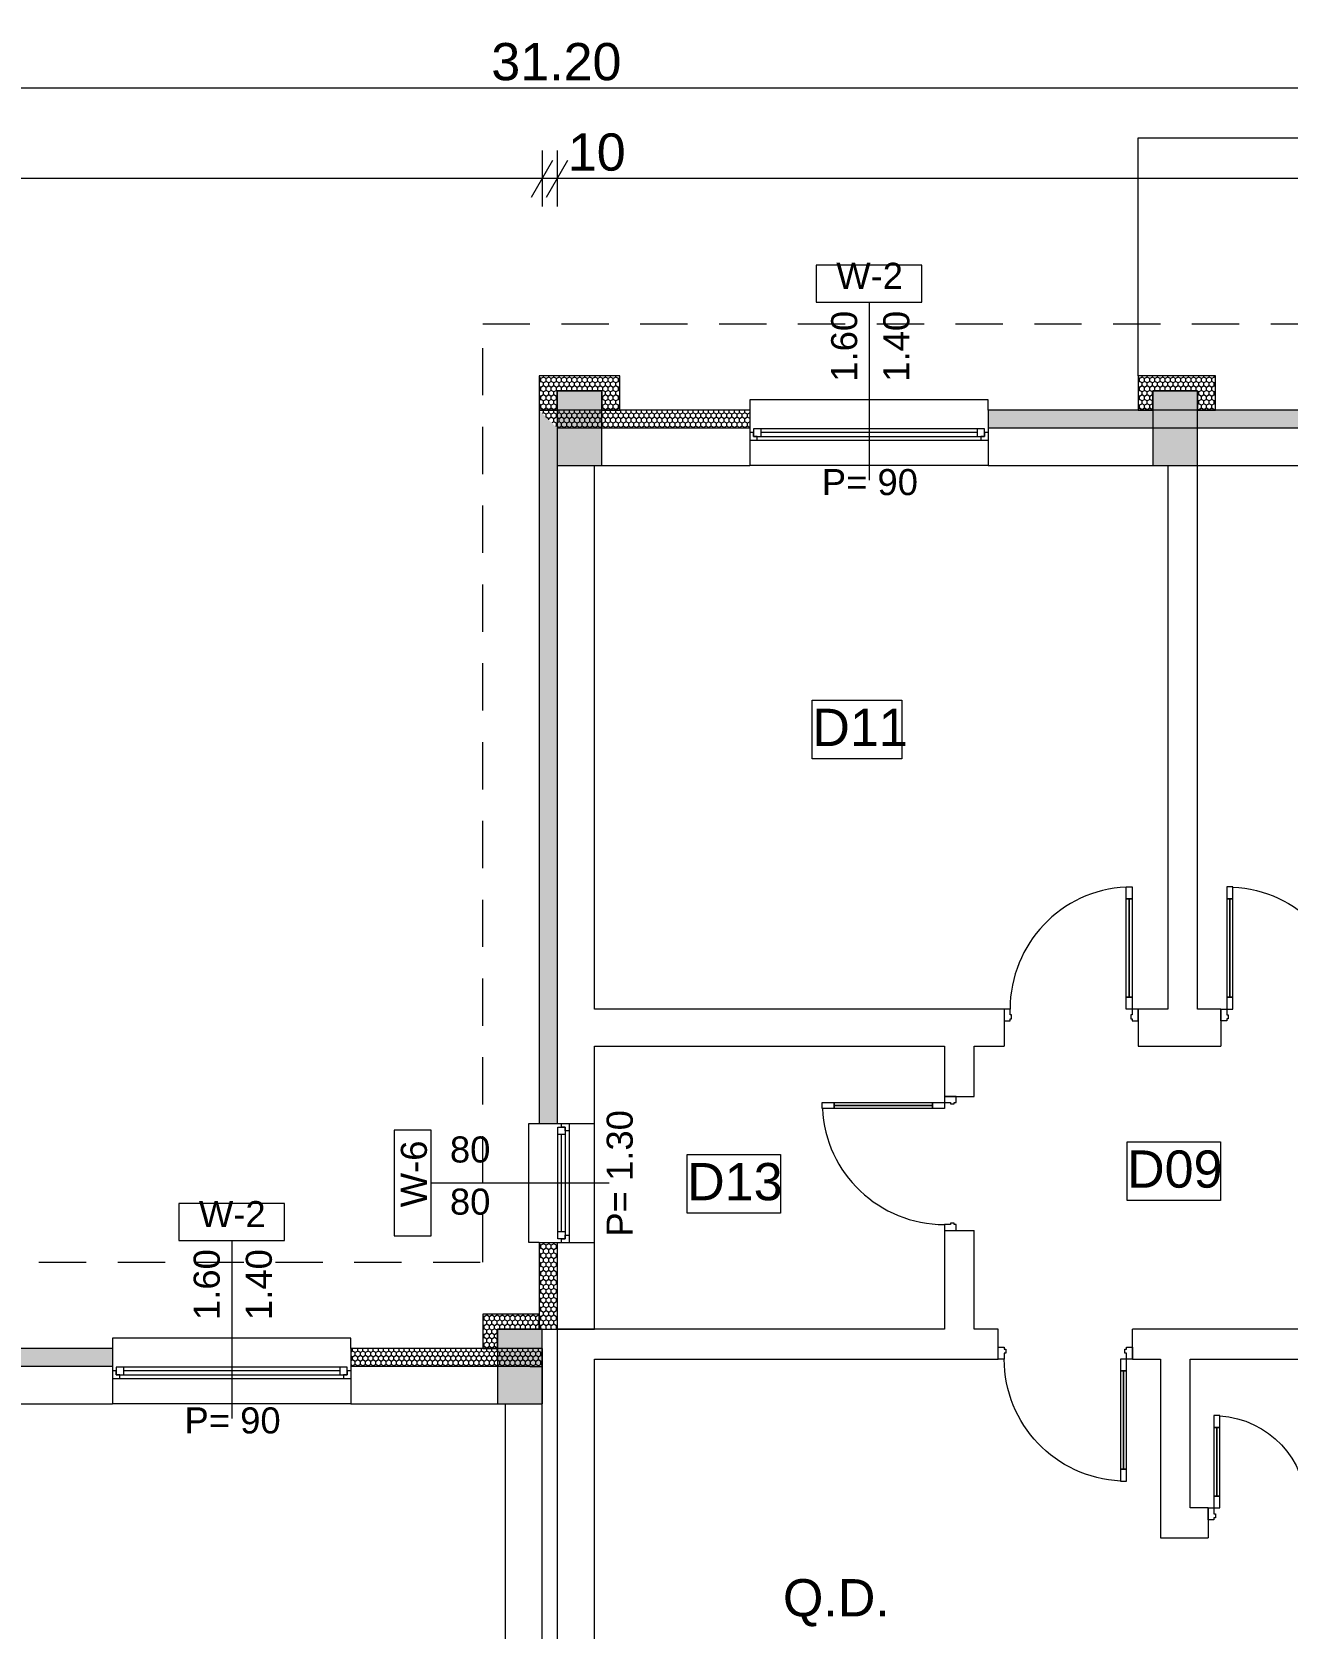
# Model space of a CAD drawing. Header units: feet. Extents: x 2796058 to 2855058, y -67651 to -26651.
# Drawn here: x 2816142 to 2824569, y -46665 to -35948 of the extents above; entities that cross this region are included whole.
import ezdxf
from ezdxf.enums import TextEntityAlignment as Align

# ---------------------------------------------------------------- set-up
doc = ezdxf.new("R2010")
doc.units = ezdxf.units.FT
doc.header["$MEASUREMENT"] = 0
doc.linetypes.add('Long Dashed', pattern=[529.166651, 317.499995, -211.666656])
doc.layers.add('0_muret e jashtme', color=7, linetype='Continuous')
doc.layers.add('Dimensioning - General', color=7, linetype='Continuous')
for name, color, linetype, lineweight in [('0_muret e jashtme_Pen_No__1', 7, 'Continuous', 0), ('0_muret e jashtme_Pen_No__19', 255, 'Continuous', 0), ('ARCHICAD Doors_Pen_No__1', 7, 'Continuous', 0), ('ARCHICAD Window Markers_Pen_No__20', 1, 'Continuous', 0), ('ARCHICAD Windows_Pen_No__20', 1, 'Continuous', 0), ('Dimensioning - General_Pen_No__1', 7, 'Continuous', 0), ('Shell - Roof_Pen_No__21', 7, 'Continuous', 0), ('Text blocks_Pen_No__1', 7, 'Continuous', 0), ('Text blocks_Pen_No__2', 8, 'Continuous', 0)]:
    doc.layers.add(name, color=color, linetype=linetype, lineweight=lineweight)
doc.layers.add('0_muret e jashtme_Pen_No__14', color=7, linetype='Continuous', lineweight=0, true_color=0xbd8b17)
doc.layers.add('Shell - Roof_Pen_No__102', color=7, linetype='Continuous', lineweight=0, true_color=0xcccccc)
doc.styles.add('GENERATED_STYLE_1', font='arial.ttf')
doc.dimstyles.new('GENERATED_STYLE__2', dxfattribs={"dimtxt": 250, "dimasz": 190, "dimexe": 0.18, "dimexo": 3, "dimgap": 0.09, "dimtad": 1, "dimtih": 1, "dimtoh": 1, "dimlfac": 0.001, "dimzin": 0, "dimdsep": 46, "dimtxsty": 'GENERATED_STYLE_1', "dimblk": 'ARROWHEAD_2', "dimblk1": 'ARROWHEAD_2', "dimblk2": 'ARROWHEAD_2', "dimcen": 0.09, "dimclrd": 7, "dimclre": 7, "dimclrt": 7, "dimadec": 0, "dimazin": 0, "dimtfac": 1, "dimtdec": 4, "dimtmove": 0, "dimatfit": 3, "dimfxl": 1, "dimtolj": 1, "dimtzin": 0, "dimarcsym": 0})
pattern_1 = [(90, (2247653.822, -76424.967), (-34.6410162, 0), [20, -40]), (90, (2247636.502, -76394.967), (-34.6410162, 0), [20, -40]), (150, (2247653.822, -76404.967), (17.320508, 30), [20, -40]), (150, (2247619.18, -76404.967), (17.320508, 30), [20, -40]), (210, (2247653.822, -76424.967), (-17.320508, 30), [20, -40]), (210, (2247619.18, -76424.967), (-17.320508, 30), [20, -40])]

# ---------------------------------------------------------------- blocks, each defined once
blk = doc.blocks.new('Window 22_2')
at = {"layer": 'ARCHICAD Windows_Pen_No__20', "color": 1, "linetype": 'Continuous', "lineweight": 0}
for p, q in [((-800, 150), (-800, 220)), ((-800, 220), (800, 220)), ((800, 220), (800, 150)), ((-800, 150), (-800, 30)), ((800, 150), (800, 30)), ((-800, 30), (-800, 0)), ((-800, 0), (-775, 0)), ((-800, 0), (-800, -50)), ((-800, 0), (-800, -50)), ((-775, 25), (-725, 25)), ((-775, -25), (-775, 25)), ((-775, 0), (-775, -25)), ((-725, 25), (725, 25)), ((-725, 25), (-725, -25)), ((-725, 25), (725, 25)), ((-725, 0), (725, 0)), ((725, -25), (725, 25)), ((725, 25), (775, 25)), ((775, 25), (775, -25)), ((775, -25), (775, 0)), ((775, 0), (800, 0)), ((800, 30), (800, 0)), ((800, 0), (800, -50)), ((800, 0), (800, -50)), ((-750, -50), (-800, -50)), ((-800, -50), (-800, -220)), ((-775, -25), (-750, -25)), ((-725, -25), (-775, -25)), ((-750, -25), (-750, -50)), ((750, -50), (-750, -50)), ((725, -25), (-725, -25)), ((775, -25), (725, -25)), ((750, -50), (750, -25)), ((750, -25), (775, -25)), ((800, -50), (750, -50)), ((800, -50), (800, -220)), ((-800, -220), (800, -220))]:
    blk.add_line(p, q, dxfattribs=at)
blk = doc.blocks.new('W Marker 22')
at = {"layer": 'ARCHICAD Window Markers_Pen_No__20', "color": 1, "linetype": 'Continuous', "lineweight": 0}
for p, q in [((354, 975), (-354, 975)), ((-354, 975), (-354, 725)), ((354, 725), (354, 975)), ((-354, 725), (354, 725)), ((0, 725), (0, -470))]:
    blk.add_line(p, q, dxfattribs=at)
at = {"layer": 'ARCHICAD Window Markers_Pen_No__20', "color": 1, "lineweight": 0, "style": 'GENERATED_STYLE_1'}
for tag, rotation, p in [('AC_MarkerText_1', 180, (220, 1055)), ('AC_MarkerText_2_0', 270, (-322, 657)), ('AC_MarkerText_2_1', 270, (28, 657)), ('AC_MarkerText_4', 180, (417, -328))]:
    blk.add_attdef(tag, text='', height=175, rotation=rotation, dxfattribs=at).set_placement(p, align=Align.BOTTOM_LEFT)
blk = doc.blocks.new('Wall_2', base_point=(2804368, -45159))
at = {"layer": '0_muret e jashtme_Pen_No__14', "linetype": 'Continuous', "lineweight": 0, "true_color": 0xbd8b17}
h = blk.add_hatch(dxfattribs=at)
h.set_pattern_fill('STYROFOAM_SM_INSULATION', color=42, style=0, pattern_type=2)
h.set_pattern_definition(pattern_1)
h.paths.add_polyline_path([(2816683, -44789), (2814389, -44789), (2814389, -44909), (2816683, -44909)])
h = blk.add_hatch(dxfattribs=at)
h.set_pattern_fill('STYROFOAM_SM_INSULATION', color=42, style=0, pattern_type=2)
h.set_pattern_definition(pattern_1)
h.paths.add_polyline_path([(2818283, -44909), (2819487, -44909), (2819568, -44789), (2818283, -44789)])
h = blk.add_hatch(dxfattribs=at)
h.set_pattern_fill('STYROFOAM_SM_INSULATION', color=42, style=0, pattern_type=2)
h.set_pattern_definition(pattern_1)
h.paths.add_polyline_path([(2819487, -44909), (2819568, -44909), (2819568, -44789)])
at = {"layer": '0_muret e jashtme_Pen_No__1', "color": 7, "linetype": 'Continuous', "lineweight": 0}
for p, q in [((2816683, -44789), (2816683, -44909)), ((2818283, -44789), (2818283, -44909)), ((2816683, -44909), (2814389, -44909)), ((2816683, -44909), (2816683, -44939)), ((2816683, -44939), (2816683, -44989)), ((2816683, -44989), (2816683, -45159)), ((2819318, -44909), (2818283, -44909)), ((2818283, -44909), (2818283, -44939)), ((2818283, -44939), (2818283, -44989)), ((2818283, -44989), (2818283, -45159)), ((2819487, -44909), (2819318, -44909)), ((2819487, -44909), (2819568, -44909))]:
    blk.add_line(p, q, dxfattribs=at)
at = {"layer": '0_muret e jashtme_Pen_No__1', "color": 7, "linetype": 'Continuous', "lineweight": 0, "flags": 128}
for points in [[(2816683, -44789), (2814389, -44789)], [(2819568, -44789), (2818283, -44789)], [(2819568, -44789), (2819568, -44909)], [(2819568, -44909), (2819568, -45159)], [(2815518, -45159), (2816683, -45159)], [(2818283, -45159), (2819318, -45159)]]:
    blk.add_lwpolyline(points, dxfattribs=at)
at = {"layer": 'ARCHICAD Window Markers_Pen_No__20', "color": 1, "linetype": 'Continuous', "lineweight": 0}
ref = blk.add_blockref('W Marker 22', (2817483, -44789), dxfattribs=at)
ref.add_attrib('AC_MarkerText_1', 'W-2', dxfattribs={"color": 1, "lineweight": 0, "height": 175, "style": 'GENERATED_STYLE_1'}).set_placement((2817263, -44026), align=Align.BOTTOM_LEFT)
ref.add_attrib('AC_MarkerText_2', '1.60', dxfattribs={"color": 1, "lineweight": 0, "height": 175, "rotation": 90, "style": 'GENERATED_STYLE_1'}).set_placement((2817455, -44597), align=Align.BOTTOM_LEFT)
ref.add_attrib('AC_MarkerText_3', '1.40', dxfattribs={"color": 1, "lineweight": 0, "height": 175, "rotation": 90, "style": 'GENERATED_STYLE_1'}).set_placement((2817805, -44597), align=Align.BOTTOM_LEFT)
ref.add_attrib('AC_MarkerText_4', 'P= 90', dxfattribs={"color": 1, "lineweight": 0, "height": 175, "style": 'GENERATED_STYLE_1'}).set_placement((2817166, -45411), align=Align.BOTTOM_LEFT)
at = {"layer": 'ARCHICAD Windows_Pen_No__20', "color": 1, "linetype": 'Continuous', "lineweight": 0, "xscale": -1, "zscale": 1000}
blk.add_blockref('Window 22_2', (2817483, -44939), dxfattribs=at)
blk = doc.blocks.new('Wall_4', base_point=(2819918, -38859))
at = {"layer": '0_muret e jashtme_Pen_No__14', "linetype": 'Continuous', "lineweight": 0, "true_color": 0xbd8b17}
h = blk.add_hatch(dxfattribs=at)
h.set_pattern_fill('STYROFOAM_SM_INSULATION', color=42, style=0, pattern_type=2)
h.set_pattern_definition(pattern_1)
h.paths.add_polyline_path([(2820962, -38489), (2819548, -38489), (2819668, -38609), (2820962, -38609)])
h = blk.add_hatch(dxfattribs=at)
h.set_pattern_fill('STYROFOAM_SM_INSULATION', color=42, style=0, pattern_type=2)
h.set_pattern_definition(pattern_1)
h.paths.add_polyline_path([(2824775, -38489), (2822562, -38489), (2822562, -38609), (2824775, -38609)])
at = {"layer": '0_muret e jashtme_Pen_No__1', "color": 7, "linetype": 'Continuous', "lineweight": 0}
for p, q in [((2820962, -38489), (2820962, -38609)), ((2822562, -38489), (2822562, -38609)), ((2820962, -38609), (2819668, -38609)), ((2820962, -38609), (2820962, -38639)), ((2820962, -38639), (2820962, -38689)), ((2824775, -38609), (2822562, -38609)), ((2822562, -38609), (2822562, -38639)), ((2822562, -38639), (2822562, -38689)), ((2820962, -38689), (2820962, -38859)), ((2822562, -38689), (2822562, -38859))]:
    blk.add_line(p, q, dxfattribs=at)
at = {"layer": '0_muret e jashtme_Pen_No__1', "color": 7, "linetype": 'Continuous', "lineweight": 0, "flags": 128}
for points in [[(2820962, -38489), (2819548, -38489)], [(2824775, -38489), (2822562, -38489)], [(2819918, -38859), (2820962, -38859)], [(2822562, -38859), (2823768, -38859)], [(2823968, -38859), (2824775, -38859)]]:
    blk.add_lwpolyline(points, dxfattribs=at)
at = {"layer": 'ARCHICAD Window Markers_Pen_No__20', "color": 1, "linetype": 'Continuous', "lineweight": 0}
ref = blk.add_blockref('W Marker 22', (2821762, -38489), dxfattribs=at)
ref.add_attrib('AC_MarkerText_1', 'W-2', dxfattribs={"color": 1, "lineweight": 0, "height": 175, "style": 'GENERATED_STYLE_1'}).set_placement((2821542, -37726), align=Align.BOTTOM_LEFT)
ref.add_attrib('AC_MarkerText_2', '1.60', dxfattribs={"color": 1, "lineweight": 0, "height": 175, "rotation": 90, "style": 'GENERATED_STYLE_1'}).set_placement((2821735, -38297), align=Align.BOTTOM_LEFT)
ref.add_attrib('AC_MarkerText_3', '1.40', dxfattribs={"color": 1, "lineweight": 0, "height": 175, "rotation": 90, "style": 'GENERATED_STYLE_1'}).set_placement((2822085, -38297), align=Align.BOTTOM_LEFT)
ref.add_attrib('AC_MarkerText_4', 'P= 90', dxfattribs={"color": 1, "lineweight": 0, "height": 175, "style": 'GENERATED_STYLE_1'}).set_placement((2821445, -39111), align=Align.BOTTOM_LEFT)
at = {"layer": 'ARCHICAD Windows_Pen_No__20', "color": 1, "linetype": 'Continuous', "lineweight": 0, "xscale": -1, "zscale": 1000}
blk.add_blockref('Window 22_2', (2821762, -38639), dxfattribs=at)
blk = doc.blocks.new('Window 22')
at = {"layer": 'ARCHICAD Windows_Pen_No__20', "color": 1, "linetype": 'Continuous', "lineweight": 0}
for p, q in [((-400, 150), (-400, 220)), ((-400, 220), (400, 220)), ((400, 220), (400, 150)), ((-400, 150), (-400, 30)), ((400, 150), (400, 30)), ((-400, 30), (-400, 0)), ((-400, 0), (-375, 0)), ((-400, 0), (-400, -50)), ((-400, 0), (-400, -50)), ((-375, 25), (-325, 25)), ((-375, -25), (-375, 25)), ((-375, 0), (-375, -25)), ((-325, 25), (325, 25)), ((-325, 25), (-325, -25)), ((-325, 25), (325, 25)), ((-325, 0), (325, 0)), ((325, -25), (325, 25)), ((325, 25), (375, 25)), ((375, 25), (375, -25)), ((375, -25), (375, 0)), ((375, 0), (400, 0)), ((400, 30), (400, 0)), ((400, 0), (400, -50)), ((400, 0), (400, -50)), ((-350, -50), (-400, -50)), ((-400, -50), (-400, -220)), ((-375, -25), (-350, -25)), ((-325, -25), (-375, -25)), ((-350, -25), (-350, -50)), ((350, -50), (-350, -50)), ((325, -25), (-325, -25)), ((375, -25), (325, -25)), ((350, -50), (350, -25)), ((350, -25), (375, -25)), ((400, -50), (350, -50)), ((400, -50), (400, -220)), ((-400, -220), (400, -220))]:
    blk.add_line(p, q, dxfattribs=at)
blk = doc.blocks.new('W Marker 22_2')
at = {"layer": 'ARCHICAD Window Markers_Pen_No__20', "color": 1, "linetype": 'Continuous', "lineweight": 0}
for p, q in [((0, -1095), (0, 100)), ((-354, -1095), (-354, -1345)), ((354, -1095), (-354, -1095)), ((354, -1345), (354, -1095)), ((-354, -1345), (354, -1345))]:
    blk.add_line(p, q, dxfattribs=at)
at = {"layer": 'ARCHICAD Window Markers_Pen_No__20', "color": 1, "lineweight": 0, "style": 'GENERATED_STYLE_1'}
for tag, p in [('AC_MarkerText_2_1', (-28, -913)), ('AC_MarkerText_2_0', (322, -913))]:
    blk.add_attdef(tag, text='', height=175, rotation=90, dxfattribs=at).set_placement(p, align=Align.BOTTOM_LEFT)
for tag, p in [('AC_MarkerText_4', (-417, 72)), ('AC_MarkerText_1', (-220, -1310))]:
    blk.add_attdef(tag, text='', height=175, dxfattribs=at).set_placement(p, align=Align.BOTTOM_LEFT)
blk = doc.blocks.new('Wall_5', base_point=(2819918, -38859))
at = {"layer": '0_muret e jashtme_Pen_No__14', "linetype": 'Continuous', "lineweight": 0, "true_color": 0xbd8b17}
h = blk.add_hatch(dxfattribs=at)
h.set_pattern_fill('STYROFOAM_SM_INSULATION', color=42, style=0, pattern_type=2)
h.set_pattern_definition(pattern_1)
h.paths.add_polyline_path([(2819548, -38489), (2819548, -43277), (2819668, -43277), (2819668, -38609)])
h = blk.add_hatch(dxfattribs=at)
h.set_pattern_fill('STYROFOAM_SM_INSULATION', color=42, style=0, pattern_type=2)
h.set_pattern_definition(pattern_1)
h.paths.add_polyline_path([(2819548, -44658), (2819668, -44658), (2819668, -44077), (2819548, -44077)])
at = {"layer": '0_muret e jashtme_Pen_No__1', "color": 7, "linetype": 'Continuous', "lineweight": 0}
for p, q in [((2819668, -38609), (2819668, -43277)), ((2819548, -43277), (2819668, -43277)), ((2819668, -43277), (2819698, -43277)), ((2819698, -43277), (2819748, -43277)), ((2819748, -43277), (2819918, -43277)), ((2819548, -44077), (2819668, -44077)), ((2819668, -44077), (2819668, -44658)), ((2819668, -44077), (2819698, -44077)), ((2819698, -44077), (2819748, -44077)), ((2819748, -44077), (2819918, -44077))]:
    blk.add_line(p, q, dxfattribs=at)
at = {"layer": '0_muret e jashtme_Pen_No__1', "color": 7, "linetype": 'Continuous', "lineweight": 0, "flags": 128}
for points in [[(2819548, -38489), (2819548, -43277)], [(2819918, -42509), (2819918, -38859)], [(2819918, -43277), (2819918, -42759)], [(2819548, -44077), (2819548, -44658)], [(2819918, -44658), (2819918, -44077)], [(2819548, -44658), (2819918, -44658)]]:
    blk.add_lwpolyline(points, dxfattribs=at)
at = {"layer": 'ARCHICAD Window Markers_Pen_No__20', "color": 1, "linetype": 'Continuous', "lineweight": 0}
ref = blk.add_blockref('W Marker 22_2', (2819918, -43677), dxfattribs=dict(at, rotation=270))
ref.add_attrib('AC_MarkerText_1', 'W-6', dxfattribs={"color": 1, "lineweight": 0, "height": 175, "rotation": 90, "style": 'GENERATED_STYLE_1'}).set_placement((2818846, -43840), align=Align.BOTTOM_LEFT)
ref.add_attrib('AC_MarkerText_2', '80', dxfattribs={"color": 1, "lineweight": 0, "height": 175, "rotation": 360, "style": 'GENERATED_STYLE_1'}).set_placement((2818948, -43942), align=Align.BOTTOM_LEFT)
ref.add_attrib('AC_MarkerText_2_1', '80', dxfattribs={"color": 1, "lineweight": 0, "height": 175, "rotation": 360, "style": 'GENERATED_STYLE_1'}).set_placement((2818948, -43592), align=Align.BOTTOM_LEFT)
ref.add_attrib('AC_MarkerText_4', 'P= 1.30', dxfattribs={"color": 1, "lineweight": 0, "height": 175, "rotation": 90, "style": 'GENERATED_STYLE_1'}).set_placement((2820228, -44037), align=Align.BOTTOM_LEFT)
at = {"layer": 'ARCHICAD Windows_Pen_No__20', "color": 1, "linetype": 'Continuous', "lineweight": 0, "zscale": 1000, "rotation": 90}
blk.add_blockref('Window 22', (2819698, -43677), dxfattribs=at)
blk = doc.blocks.new('Wall_8', base_point=(2819318, -45159))
at = {"layer": '0_muret e jashtme_Pen_No__1', "color": 7, "linetype": 'Continuous', "lineweight": 0, "flags": 128}
for points in [[(2819318, -45159), (2819318, -48759)], [(2819568, -49209), (2819568, -45159)], [(2819318, -48959), (2819318, -49209)]]:
    blk.add_lwpolyline(points, dxfattribs=at)
blk = doc.blocks.new('Storefront 22')
at = {"layer": 'ARCHICAD Doors_Pen_No__1', "color": 7, "linetype": 'Continuous', "lineweight": 0}
for p, q in [((370, 740), (370, 820)), ((370, 820), (410, 820)), ((410, 820), (410, 740)), ((370, 740), (390, 740)), ((370, 80), (370, 740)), ((410, 740), (370, 740)), ((390, 740), (410, 740)), ((390, 80), (390, 740)), ((390, 740), (390, 80)), ((390, 740), (390, 80)), ((410, 740), (410, 80)), ((-450, 0), (-450, -80)), ((-410, 0), (-450, 0)), ((-450, 0), (-450, -80)), ((-450, 0), (-450, -80)), ((-410, -40), (-410, 0)), ((390, 80), (370, 80)), ((370, 0), (370, 80)), ((370, 80), (410, 80)), ((410, 0), (370, 0)), ((410, 80), (390, 80)), ((410, 80), (410, 0)), ((410, 0), (410, -40)), ((450, 0), (410, 0)), ((450, -80), (450, 0)), ((450, 0), (450, -80)), ((450, 0), (450, -80)), ((-450, -80), (-410, -80)), ((-450, -80), (-450, -250)), ((-400, -40), (-410, -40)), ((-410, -80), (-410, -65.4)), ((-410, -65.4), (-400, -65.4)), ((-400, -65.4), (-400, -40)), ((410, -40), (400, -40)), ((400, -40), (400, -65.4)), ((400, -65.4), (410, -65.4)), ((410, -65.4), (410, -80)), ((410, -80), (450, -80)), ((450, -80), (450, -250))]:
    blk.add_line(p, q, dxfattribs=at)
blk.add_arc((410, 0), 820, 92.79603, 180, dxfattribs=at)
blk = doc.blocks.new('Wall_11', base_point=(2834918, -42509))
at = {"layer": '0_muret e jashtme_Pen_No__1', "color": 7, "linetype": 'Continuous', "lineweight": 0}
for p, q in [((2822669, -42509), (2822669, -42589)), ((2823569, -42509), (2823569, -42589)), ((2824124, -42509), (2824124, -42589)), ((2822669, -42589), (2822669, -42759)), ((2823569, -42589), (2823569, -42759)), ((2824124, -42589), (2824124, -42759))]:
    blk.add_line(p, q, dxfattribs=at)
at = {"layer": '0_muret e jashtme_Pen_No__1', "color": 7, "linetype": 'Continuous', "lineweight": 0, "flags": 128}
for points in [[(2822669, -42509), (2819918, -42509)], [(2823768, -42509), (2823569, -42509)], [(2824124, -42509), (2823968, -42509)], [(2819918, -42759), (2822268, -42759)], [(2822468, -42759), (2822669, -42759)], [(2823569, -42759), (2824124, -42759)]]:
    blk.add_lwpolyline(points, dxfattribs=at)
at = {"layer": 'ARCHICAD Doors_Pen_No__1', "color": 7, "linetype": 'Continuous', "lineweight": 0, "zscale": 1000}
blk.add_blockref('Storefront 22', (2823119, -42509), dxfattribs=at)
at = {"layer": 'ARCHICAD Doors_Pen_No__1', "color": 7, "linetype": 'Continuous', "lineweight": 0, "xscale": -1, "zscale": 1000}
blk.add_blockref('Storefront 22', (2824574, -42509), dxfattribs=at)
blk = doc.blocks.new('Storefront 22_3')
at = {"layer": 'ARCHICAD Doors_Pen_No__1', "color": 7, "linetype": 'Continuous', "lineweight": 0}
for p, q in [((370, 740), (370, 820)), ((370, 820), (410, 820)), ((410, 820), (410, 740)), ((370, 740), (390, 740)), ((370, 80), (370, 740)), ((410, 740), (370, 740)), ((390, 740), (410, 740)), ((390, 80), (390, 740)), ((390, 740), (390, 80)), ((390, 740), (390, 80)), ((410, 740), (410, 80)), ((-450, 0), (-450, -80)), ((-410, 0), (-450, 0)), ((-450, 0), (-450, -80)), ((-450, 0), (-450, -80)), ((-410, -40), (-410, 0)), ((390, 80), (370, 80)), ((370, 0), (370, 80)), ((370, 80), (410, 80)), ((410, 0), (370, 0)), ((410, 80), (390, 80)), ((410, 80), (410, 0)), ((410, 0), (410, -40)), ((450, 0), (410, 0)), ((450, -80), (450, 0)), ((450, 0), (450, -80)), ((450, 0), (450, -80)), ((-450, -80), (-410, -80)), ((-450, -80), (-450, -200)), ((-400, -40), (-410, -40)), ((-410, -80), (-410, -65.4)), ((-410, -65.4), (-400, -65.4)), ((-400, -65.4), (-400, -40)), ((410, -40), (400, -40)), ((400, -40), (400, -65.4)), ((400, -65.4), (410, -65.4)), ((410, -65.4), (410, -80)), ((410, -80), (450, -80)), ((450, -80), (450, -200))]:
    blk.add_line(p, q, dxfattribs=at)
blk.add_arc((410, 0), 820, 92.79603, 180, dxfattribs=at)
blk = doc.blocks.new('Wall_29', base_point=(2822468, -42509))
at = {"layer": '0_muret e jashtme_Pen_No__1', "color": 7, "linetype": 'Continuous', "lineweight": 0}
for p, q in [((2822268, -43096), (2822348, -43096)), ((2822348, -43096), (2822468, -43096)), ((2822268, -43996), (2822348, -43996)), ((2822348, -43996), (2822468, -43996))]:
    blk.add_line(p, q, dxfattribs=at)
at = {"layer": '0_muret e jashtme_Pen_No__1', "color": 7, "linetype": 'Continuous', "lineweight": 0, "flags": 128}
for points in [[(2822268, -42759), (2822268, -43096)], [(2822468, -43096), (2822468, -42759)], [(2822268, -43996), (2822268, -44659)], [(2822468, -44659), (2822468, -43996)]]:
    blk.add_lwpolyline(points, dxfattribs=at)
at = {"layer": 'ARCHICAD Doors_Pen_No__1', "color": 7, "linetype": 'Continuous', "lineweight": 0, "zscale": 1000, "rotation": 90}
blk.add_blockref('Storefront 22_3', (2822268, -43546), dxfattribs=at)
blk = doc.blocks.new('Wall_30', base_point=(2819918, -44659))
at = {"layer": '0_muret e jashtme_Pen_No__1', "color": 7, "linetype": 'Continuous', "lineweight": 0}
for p, q in [((2822630, -44779), (2822630, -44659)), ((2823530, -44779), (2823530, -44659)), ((2822630, -44859), (2822630, -44779)), ((2823530, -44859), (2823530, -44779))]:
    blk.add_line(p, q, dxfattribs=at)
at = {"layer": '0_muret e jashtme_Pen_No__1', "color": 7, "linetype": 'Continuous', "lineweight": 0, "flags": 128}
for points in [[(2822268, -44659), (2819668, -44659)], [(2822630, -44659), (2822468, -44659)], [(2825918, -44659), (2823530, -44659)], [(2819918, -44859), (2822630, -44859)], [(2823530, -44859), (2823718, -44859)], [(2823918, -44859), (2825918, -44859)]]:
    blk.add_lwpolyline(points, dxfattribs=at)
at = {"layer": 'ARCHICAD Doors_Pen_No__1', "color": 7, "linetype": 'Continuous', "lineweight": 0, "xscale": -1, "zscale": 1000, "rotation": 180}
blk.add_blockref('Storefront 22_3', (2823080, -44859), dxfattribs=at)
blk = doc.blocks.new('Wall_31', base_point=(2823918, -44659))
at = {"layer": '0_muret e jashtme_Pen_No__1', "color": 7, "linetype": 'Continuous', "lineweight": 0, "flags": 128}
for points in [[(2823718, -44859), (2823718, -46059)], [(2823918, -45859), (2823918, -44859)]]:
    blk.add_lwpolyline(points, dxfattribs=at)
blk = doc.blocks.new('Storefront 22_4')
at = {"layer": 'ARCHICAD Doors_Pen_No__1', "color": 7, "linetype": 'Continuous', "lineweight": 0}
for p, q in [((270, 540), (270, 620)), ((270, 620), (310, 620)), ((270, 540), (290, 540)), ((270, 80), (270, 540)), ((310, 540), (270, 540)), ((290, 540), (310, 540)), ((290, 80), (290, 540)), ((290, 540), (290, 80)), ((290, 540), (290, 80)), ((310, 620), (310, 540)), ((310, 540), (310, 80)), ((-350, 0), (-350, -80)), ((-310, 0), (-350, 0)), ((-350, 0), (-350, -80)), ((-350, 0), (-350, -80)), ((-310, -40), (-310, 0)), ((290, 80), (270, 80)), ((270, 0), (270, 80)), ((270, 80), (310, 80)), ((310, 0), (270, 0)), ((310, 80), (290, 80)), ((310, 80), (310, 0)), ((310, 0), (310, -40)), ((350, 0), (310, 0)), ((350, -80), (350, 0)), ((350, 0), (350, -80)), ((350, 0), (350, -80)), ((-350, -80), (-310, -80)), ((-350, -80), (-350, -200)), ((-300, -40), (-310, -40)), ((-310, -80), (-310, -65.4)), ((-310, -65.4), (-300, -65.4)), ((-300, -65.4), (-300, -40)), ((310, -40), (300, -40)), ((300, -40), (300, -65.4)), ((300, -65.4), (310, -65.4)), ((310, -65.4), (310, -80)), ((310, -80), (350, -80)), ((350, -80), (350, -200))]:
    blk.add_line(p, q, dxfattribs=at)
blk.add_arc((310, 0), 620, 93.69907, 180, dxfattribs=at)
blk = doc.blocks.new('Wall_32', base_point=(2823918, -45859))
at = {"layer": '0_muret e jashtme_Pen_No__1', "color": 7, "linetype": 'Continuous', "lineweight": 0}
for p, q in [((2824038, -45859), (2824038, -45939)), ((2824738, -45859), (2824738, -45939)), ((2824038, -45939), (2824038, -46059)), ((2824738, -45939), (2824738, -46059))]:
    blk.add_line(p, q, dxfattribs=at)
at = {"layer": '0_muret e jashtme_Pen_No__1', "color": 7, "linetype": 'Continuous', "lineweight": 0, "flags": 128}
for points in [[(2824038, -45859), (2823918, -45859)], [(2825918, -45859), (2824738, -45859)], [(2823718, -46059), (2824038, -46059)], [(2824738, -46059), (2825918, -46059)]]:
    blk.add_lwpolyline(points, dxfattribs=at)
at = {"layer": 'ARCHICAD Doors_Pen_No__1', "color": 7, "linetype": 'Continuous', "lineweight": 0, "xscale": -1, "zscale": 1000}
blk.add_blockref('Storefront 22_4', (2824388, -45859), dxfattribs=at)
blk = doc.blocks.new('Wall_33', base_point=(2823768, -38859))
at = {"layer": '0_muret e jashtme_Pen_No__1', "color": 7, "linetype": 'Continuous', "lineweight": 0, "flags": 128}
for points in [[(2823768, -38859), (2823768, -42509)], [(2823968, -42509), (2823968, -38859)]]:
    blk.add_lwpolyline(points, dxfattribs=at)
blk = doc.blocks.new('Wall_62', base_point=(2819918, -44659))
at = {"layer": '0_muret e jashtme_Pen_No__1', "color": 7, "linetype": 'Continuous', "lineweight": 0, "flags": 128}
for points in [[(2819668, -44659), (2819668, -48959)], [(2819918, -48959), (2819918, -44859)]]:
    blk.add_lwpolyline(points, dxfattribs=at)
blk = doc.blocks.new('*D94', base_point=(2247654, -76425))
at = {"layer": 'Dimensioning - General_Pen_No__1', "color": 7, "linetype": 'Continuous', "lineweight": 0, "transparency": 16777216}
for p, q in [((2835288, -36745), (2835288, -37120)), ((2819596, -37058), (2819740, -36808)), ((2835216, -37058), (2835360, -36808)), ((2835288, -36933), (2819668, -36933)), ((2835410, -36933), (2835288, -36933))]:
    blk.add_line(p, q, dxfattribs=at)
at = {"layer": 'Dimensioning - General_Pen_No__1', "color": 7, "lineweight": 0, "transparency": 16777216, "char_height": 250, "attachment_point": 7, "style": 'GENERATED_STYLE_1'}
for s, insert in [('\\A1;10', (2819740, -36883)), ('\\A1;15.55', (2827240, -36883))]:
    blk.add_mtext(s, dxfattribs=dict(at, insert=insert))
blk = doc.blocks.new('ARROWHEAD_2')
at = {"color": 0, "linetype": 'Continuous', "lineweight": 0}
for p, q in [((-0.378, -0.655), (0.378, 0.655)), ((0, 0), (-1, 0))]:
    blk.add_line(p, q, dxfattribs=at)
blk = doc.blocks.new('*D95', base_point=(2247654, -76425))
at = {"layer": 'Dimensioning - General_Pen_No__1', "color": 7, "linetype": 'Continuous', "lineweight": 0, "transparency": 16777216}
for p, q in [((2819668, -36745), (2819668, -37120)), ((2819496, -37058), (2819640, -36808)), ((2819596, -37058), (2819740, -36808)), ((2819668, -36933), (2819568, -36933)), ((2835288, -36933), (2819668, -36933))]:
    blk.add_line(p, q, dxfattribs=at)
blk = doc.blocks.new('*D96', base_point=(2247654, -76425))
at = {"layer": 'Dimensioning - General_Pen_No__1', "color": 7, "linetype": 'Continuous', "lineweight": 0, "transparency": 16777216}
for p, q in [((2804018, -36745), (2804018, -37120)), ((2819568, -36745), (2819568, -37120)), ((2804090, -36808), (2803946, -37058)), ((2819496, -37058), (2819640, -36808)), ((2804018, -36933), (2803896, -36933)), ((2819568, -36933), (2804018, -36933)), ((2819668, -36933), (2819568, -36933))]:
    blk.add_line(p, q, dxfattribs=at)
at = {"layer": 'Dimensioning - General_Pen_No__1', "color": 7, "lineweight": 0, "transparency": 16777216, "insert": (2811366, -36883), "char_height": 250, "attachment_point": 7, "style": 'GENERATED_STYLE_1'}
blk.add_mtext('\\A1;15.55', dxfattribs=at)
blk = doc.blocks.new('*D97', base_point=(2247654, -76425))
at = {"layer": 'Dimensioning - General_Pen_No__1', "color": 7, "linetype": 'Continuous', "lineweight": 0, "transparency": 16777216}
for p, q in [((2804090, -36201), (2803946, -36451)), ((2804018, -36139), (2804018, -36514)), ((2835216, -36451), (2835360, -36201)), ((2835288, -36139), (2835288, -36514)), ((2804018, -36326), (2803896, -36326)), ((2835288, -36326), (2804018, -36326)), ((2835410, -36326), (2835288, -36326))]:
    blk.add_line(p, q, dxfattribs=at)
at = {"layer": 'Dimensioning - General_Pen_No__1', "color": 7, "lineweight": 0, "transparency": 16777216, "insert": (2819226, -36276), "char_height": 250, "attachment_point": 7, "style": 'GENERATED_STYLE_1'}
blk.add_mtext('\\A1;31.20', dxfattribs=at)

msp = doc.modelspace()

# ---------------------------------------------------------------- hatches: boundary and pattern name
at = {"layer": '0_muret e jashtme_Pen_No__14', "linetype": 'Continuous', "lineweight": 0, "true_color": 0xbd8b17}
h = msp.add_hatch(dxfattribs=at)
h.set_pattern_fill('STYROFOAM_SM_INSULATION', color=42, style=0, pattern_type=2)
h.set_pattern_definition(pattern_1)
h.paths.add_polyline_path([(2820088.323, -38488.549), (2820088.323, -38258.069), (2819548.173, -38258.069), (2819548.173, -38488.549), (2819668.173, -38488.549), (2819668.173, -38358.549), (2819968.173, -38358.549), (2819968.173, -38488.549)])
h = msp.add_hatch(dxfattribs=at)
h.set_pattern_fill('STYROFOAM_SM_INSULATION', color=42, style=0, pattern_type=2)
h.set_pattern_definition(pattern_1)
h.paths.add_polyline_path([(2824088.173, -38488.549), (2824088.173, -38258.069), (2823568.173, -38258.069), (2823568.173, -38488.549), (2823668.173, -38488.549), (2823668.173, -38358.549), (2823968.173, -38358.549), (2823968.173, -38488.549)])
h = msp.add_hatch(dxfattribs=at)
h.set_pattern_fill('STYROFOAM_SM_INSULATION', color=42, style=0, pattern_type=2)
h.set_pattern_definition(pattern_1)
h.paths.add_polyline_path([(2819548.173, -44658.549), (2819548.173, -44558.069), (2819168.173, -44558.069), (2819168.173, -44788.549), (2819268.173, -44788.549), (2819268.173, -44658.549)])
at = {"layer": '0_muret e jashtme_Pen_No__19', "linetype": 'Continuous', "lineweight": 0}
for points in [[(2819968.173, -38858.549), (2819968.173, -38358.549), (2819668.173, -38358.549), (2819668.173, -38858.549)], [(2823968.173, -38858.549), (2823968.173, -38358.549), (2823668.173, -38358.549), (2823668.173, -38858.549)], [(2819568.173, -45158.549), (2819568.173, -44658.549), (2819268.173, -44658.549), (2819268.173, -45158.549)]]:
    msp.add_hatch(color=255, dxfattribs=at).paths.add_polyline_path(points)

# ---------------------------------------------------------------- linework, layer by layer
at = {"layer": '0_muret e jashtme_Pen_No__1', "color": 7, "linetype": 'Continuous', "lineweight": 0, "flags": 128}
for points in [[(2820088.323, -38488.549), (2820088.323, -38258.069), (2819548.173, -38258.069), (2819548.173, -38488.549), (2819668.173, -38488.549), (2819668.173, -38358.549), (2819968.173, -38358.549), (2819968.173, -38488.549)], [(2824088.173, -38488.549), (2824088.173, -38258.069), (2823568.173, -38258.069), (2823568.173, -38488.549), (2823668.173, -38488.549), (2823668.173, -38358.549), (2823968.173, -38358.549), (2823968.173, -38488.549)], [(2819968.173, -38858.549), (2819968.173, -38358.549), (2819668.173, -38358.549), (2819668.173, -38858.549)], [(2823968.173, -38858.549), (2823968.173, -38358.549), (2823668.173, -38358.549), (2823668.173, -38858.549)], [(2819548.173, -44658.549), (2819548.173, -44558.069), (2819168.173, -44558.069), (2819168.173, -44788.549), (2819268.173, -44788.549), (2819268.173, -44658.549)], [(2819568.173, -45158.549), (2819568.173, -44658.549), (2819268.173, -44658.549), (2819268.173, -45158.549)]]:
    msp.add_lwpolyline(points, close=True, dxfattribs=at)
at = {"layer": 'Shell - Roof_Pen_No__102', "color": 254, "linetype": 'Continuous', "lineweight": 0, "true_color": 0xcccccc}
for p, q in [((2823568.173, -38258.069), (2823568.173, -36658.549)), ((2823568.173, -36658.549), (2830818.173, -36658.549))]:
    msp.add_line(p, q, dxfattribs=at)
at = {"layer": 'Shell - Roof_Pen_No__21', "color": 7, "linetype": 'Long Dashed', "lineweight": 0}
for p, q in [((2819168.173, -44208.549), (2819168.173, -37908.549)), ((2819168.173, -37908.549), (2835668.173, -37908.549)), ((2804018.173, -44208.549), (2819168.173, -44208.549))]:
    msp.add_line(p, q, dxfattribs=at)
at = {"layer": 'Text blocks_Pen_No__2', "color": 8, "linetype": 'Continuous', "lineweight": 0, "flags": 128}
for points in [[(2821381.491, -40435.319), (2821982.634, -40435.319), (2821982.634, -40828.177), (2821381.491, -40828.177)], [(2823494.83, -43400.778), (2824121.116, -43400.778), (2824121.116, -43793.635), (2823494.83, -43793.635)], [(2820541.199, -43485.221), (2821167.489, -43485.221), (2821167.489, -43878.079), (2820541.199, -43878.079)]]:
    msp.add_lwpolyline(points, close=True, dxfattribs=at)

# ---------------------------------------------------------------- block references
at = {"layer": '0_muret e jashtme', "color": 7, "lineweight": 0}
for name, p in [('Wall_4', (2819918.173, -38858.549)), ('Wall_5', (2819918.173, -38858.549)), ('Wall_33', (2823768.173, -38858.549)), ('Wall_11', (2834918.173, -42508.549)), ('Wall_29', (2822468.173, -42508.549)), ('Wall_2', (2804368.173, -45158.549)), ('Wall_30', (2819918.173, -44658.549)), ('Wall_62', (2819918.173, -44658.549)), ('Wall_31', (2823918.173, -44658.549)), ('Wall_8', (2819318.173, -45158.549)), ('Wall_32', (2823918.173, -45858.549))]:
    msp.add_blockref(name, p, dxfattribs=at)

# ---------------------------------------------------------------- texts
at = {"layer": 'Text blocks_Pen_No__1', "color": 7, "linetype": 'Continuous', "lineweight": 0, "insert": (2821184.197, -46336.283), "char_height": 250, "attachment_point": 1, "style": 'GENERATED_STYLE_1'}
msp.add_mtext('\\A1;Q.D.', dxfattribs=at)
at = {"layer": 'Text blocks_Pen_No__2', "color": 8, "linetype": 'Continuous', "lineweight": 0, "char_height": 250, "attachment_point": 1, "style": 'GENERATED_STYLE_1'}
for s, insert in [('\\A1;D11', (2821381.491, -40492.462)), ('\\A1;D09', (2823494.83, -43457.92)), ('\\A1;D13', (2820541.199, -43542.364))]:
    msp.add_mtext(s, dxfattribs=dict(at, insert=insert))

# ---------------------------------------------------------------- dimensions: what is measured, and where the dimension line sits
at = {"layer": 'Dimensioning - General', "color": 7, "linetype": 'Continuous', "lineweight": 0}
for base, p1, p2, text, picture, middle in [((2804018.173, -36326.11), (2835288.173, -36932.8), (2804018.173, -46657.813), '31.20', '*D97', (2819645.745, -36151.11)), ((2804018.173, -36932.8), (2819568.173, -37598.927), (2804018.173, -49157.813), '15.55', '*D96', (2811785.745, -36757.8)), ((2819668.173, -36932.8), (2835288.173, -42807.333), (2819668.173, -37598.927), '15.55', '*D94', (2827660.46, -36757.8))]:
    dim = msp.add_linear_dim(base=base, p1=p1, p2=p2, angle=180, text=text, dimstyle='GENERATED_STYLE__2', dxfattribs=at)
    dim.commit()
    dim.dimension.update_dxf_attribs({"geometry": picture, "text_midpoint": middle, "dimtype": 160})
dim = msp.add_linear_dim(base=(2819568.173, -36932.8), p1=(2819668.173, -37598.927), p2=(2819568.173, -37598.927), angle=180, dimstyle='GENERATED_STYLE__2', dxfattribs=at)
dim.commit()
dim.dimension.update_dxf_attribs({"geometry": '*D95', "text_midpoint": (2819931.012, -36757.8), "dimtype": 160})

doc.saveas('drawing.dxf')
